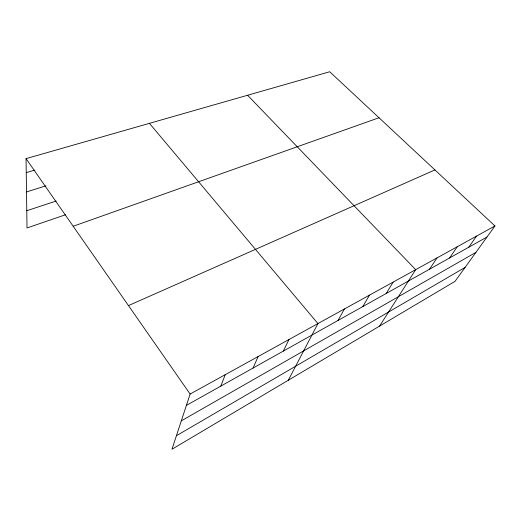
<?xml version="1.0" encoding="UTF-8"?>
<svg xmlns="http://www.w3.org/2000/svg" width="521" height="521" viewBox="0 0 521 521"><rect width="100%" height="100%" fill="white"/><g stroke="black" fill="none" stroke-linecap="round" stroke-linejoin="round"><path stroke-width="0.78" d="M494.95 225.958L190.126 394.045L171.969 449.245L455.048 281.333L494.95 225.958L329.721 71.755L26.05 158.638L27.014 227.964L65.451 214.782M220.806 386.113L225.241 374.684M253.069 368.041L258.11 356.559M283.378 351.063L288.947 339.555M288.295 380.245L317.927 323.574L149.429 123.34M338.038 320.448L344.44 308.953M362.759 306.602L369.493 295.133M386.178 293.486L393.205 282.063M379.548 326.113L415.68 269.67L247.586 95.252M429.512 269.207L437.008 257.908M449.597 257.96L457.282 246.726M468.731 247.247L476.572 236.091M176.417 435.732L465.071 267.423M181.308 420.857L475.914 252.372M186.394 405.39L486.972 237.029M128.472 305.586L434.924 169.931M73.181 226.257L379.014 117.753M26.773 210.712L56.203 201.041M26.512 191.93L45.907 185.854M26.245 172.64L34.809 170.093M26.05 158.638L190.126 394.045"/></g></svg>
